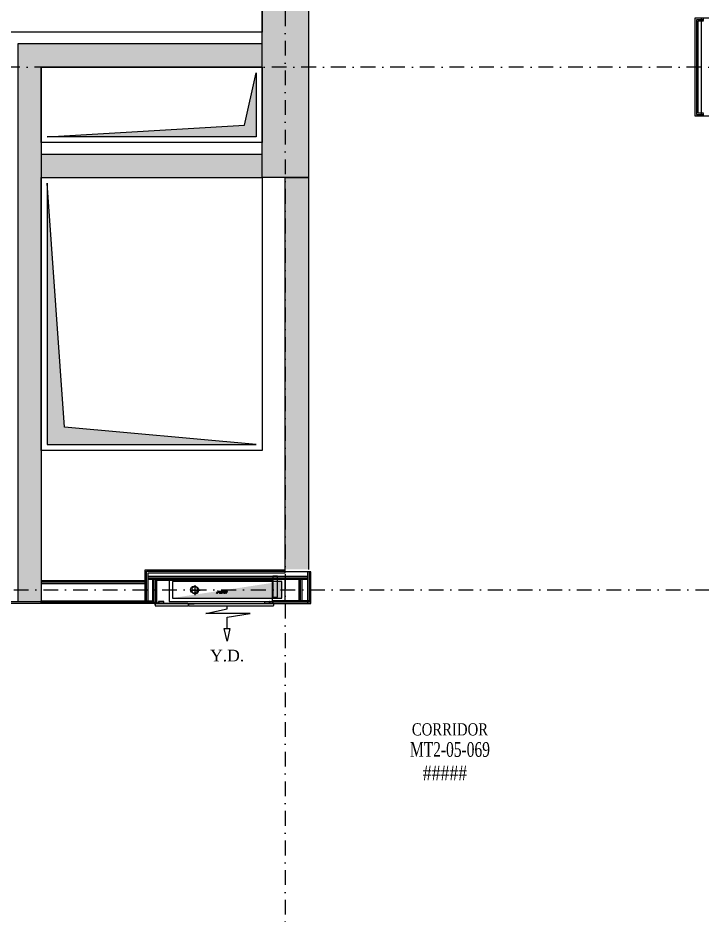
# Model space of a CAD drawing. Header units: inches. Extents: x -772 to 6765, y -813 to 4093.
# Drawn here: x 4470 to 5059, y 970 to 1742 of the extents above; entities that cross this region are included whole.
import ezdxf
from ezdxf.enums import TextEntityAlignment as Align

# ---------------------------------------------------------------- set-up
doc = ezdxf.new("R2010")
doc.units = ezdxf.units.IN
doc.header["$MEASUREMENT"] = 0
doc.linetypes.add('ACAD_ISO08W100', pattern=[36, 24, -3, 6, -3])
doc.linetypes.add('DASHDOT', pattern=[25.4, 12.7, -6.35, 0, -6.35])
for name, color, linetype in [('100', 11, 'Continuous'), ('FHM_BEYAZ ALÇIPAN', 7, 'Continuous'), ('FHM_KIRMIZI ALÇIPAN', 1, 'Continuous'), ('FHM_WAL_Siva', 30, 'Continuous'), ('H_GEN_Greyscale1', 251, 'Continuous'), ('H_ROM_MahalEng', 61, 'Continuous'), ('H_ROM_MahalNumarasi', 61, 'Continuous'), ('H_STR_Aks', 250, 'DASHDOT'), ('H_STR_Betonarme', 4, 'Continuous'), ('H_STR_BetonarmeTarama', 251, 'Continuous'), ('H_STR_DosemeGorunus', 98, 'Continuous'), ('H_STR_Merdiven', 190, 'Continuous'), ('H_STR_SaftNotasyon', 8, 'Continuous'), ('H_TXT_Yazi_Text', 72, 'Continuous'), ('H_WAL_DuvarAlcipan', 31, 'Continuous'), ('H_WAL_DuvarBlok', 234, 'Continuous'), ('H_WAL_DuvarTaramasi', 252, 'Continuous'), ('TG Profil', 200, 'Continuous')]:
    doc.layers.add(name, color=color, linetype=linetype)
doc.layers.add('XR_IZM_MH_PLN_04_FUR$0$H_FUR_Sembol', color=253, linetype='Continuous', lineweight=0)
doc.styles.add('HG', font='times.ttf')
doc.styles.add('XR_IZM_MH_PLN_04_FUR$0$HG', font='times.ttf')
doc.styles.add('XR_IZM_MH_PLN_04_ROM$0$HG', font='times.ttf')

# ---------------------------------------------------------------- blocks, each defined once
blk = doc.blocks.new('*U60')
blk.add_hatch(color=256).paths.add_polyline_path([(-47.14, -7.14), (47.14, 7.14), (47.14, -7.14)])
at = {"linetype": 'ByBlock'}
blk.add_lwpolyline([(50, 10), (-50, 10), (-50, -10), (50, -10)], close=True, dxfattribs=at)
blk.add_lwpolyline([(47.14, 7.14), (-47.14, 7.14), (-47.14, -7.14), (47.14, -7.14)], close=True)
blk.add_lwpolyline([(0, -33.38), (2.28, -33.38), (0, -44.2), (-2.45, -33.38), (-0.09, -33.38), (-0.09, -23.64), (19.85, -20.6), (-18.39, -20.6), (0, -16.56), (0, -13.54)], dxfattribs=at)
blk.add_circle((-28.57, 0), 3)
at = {"ltscale": 100, "style": 'XR_IZM_MH_PLN_04_FUR$0$HG'}
blk.add_text('Y.D.', height=10, dxfattribs=at).set_placement((0, -56.68), align=Align.MIDDLE_CENTER)
blk = doc.blocks.new('*U62')
at = {"layer": 'Defpoints'}
blk.add_lwpolyline([(0, 0), (430, 0), (430, -820), (0, -820)], close=True, dxfattribs=at)
at = {"layer": 'H_TXT_Yazi_Text', "style": 'HG'}
blk.add_attdef('MERDIVENADI', text='', height=20, dxfattribs=at).set_placement((215, -90), align=Align.CENTER)
blk = doc.blocks.new('A$C2e15ab61')
at = {"lineweight": 15}
for p, q in [((-0.12, 0.12), (-0.12, -19.88)), ((99.72, 0.12), (-0.12, 0.12)), ((99.6, 0), (0, 0)), ((0, 0), (0, -19.76)), ((99.6, 0), (99.6, -19.76)), ((99.72, 0.12), (99.72, -19.88)), ((51.85, -10.8), (52.26, -9.77)), ((51.85, -10.8), (52.26, -9.77)), ((51.85, -10.8), (52.26, -9.77)), ((51.85, -10.8), (52.26, -9.77)), ((51.85, -10.8), (52.26, -9.77)), ((51.85, -10.8), (52.26, -9.77)), ((51.85, -10.8), (52.26, -9.77)), ((51.85, -10.8), (52.26, -9.77)), ((51.85, -10.8), (52.26, -9.77)), ((51.85, -10.8), (52.26, -9.77)), ((51.85, -10.8), (52.26, -9.77)), ((51.85, -10.8), (52.26, -9.77)), ((51.85, -10.8), (52.26, -9.77)), ((51.85, -10.8), (52.26, -9.77)), ((51.85, -10.8), (52.26, -9.77)), ((51.85, -10.8), (52.26, -9.77)), ((51.85, -10.8), (52.54, -10.8)), ((51.85, -10.8), (52.54, -10.8)), ((51.85, -10.8), (52.54, -10.8)), ((51.85, -10.8), (52.54, -10.8)), ((51.85, -10.8), (52.54, -10.8)), ((51.85, -10.8), (52.54, -10.8)), ((51.85, -10.8), (52.54, -10.8)), ((51.85, -10.8), (52.54, -10.8)), ((51.85, -10.8), (52.54, -10.8)), ((51.85, -10.8), (52.54, -10.8)), ((51.85, -10.8), (52.54, -10.8)), ((51.85, -10.8), (52.54, -10.8)), ((51.85, -10.8), (52.54, -10.8)), ((51.85, -10.8), (52.54, -10.8)), ((51.85, -10.8), (52.54, -10.8)), ((51.85, -10.8), (52.54, -10.8)), ((52.54, -10.8), (52.81, -10.11)), ((52.54, -10.8), (52.81, -10.11)), ((52.54, -10.8), (52.81, -10.11)), ((52.54, -10.8), (52.81, -10.11)), ((52.54, -10.8), (52.81, -10.11)), ((52.54, -10.8), (52.81, -10.11)), ((52.54, -10.8), (52.81, -10.11)), ((52.54, -10.8), (52.81, -10.11)), ((52.54, -10.8), (52.81, -10.11)), ((52.54, -10.8), (52.81, -10.11)), ((52.54, -10.8), (52.81, -10.11)), ((52.54, -10.8), (52.81, -10.11)), ((52.54, -10.8), (52.81, -10.11)), ((52.54, -10.8), (52.81, -10.11)), ((52.54, -10.8), (52.81, -10.11)), ((52.54, -10.8), (52.81, -10.11)), ((52.81, -10.11), (53.5, -10.11)), ((52.81, -10.11), (53.5, -10.11)), ((52.81, -10.11), (53.5, -10.11)), ((52.81, -10.11), (53.5, -10.11)), ((52.81, -10.11), (53.5, -10.11)), ((52.81, -10.11), (53.5, -10.11)), ((52.81, -10.11), (53.5, -10.11)), ((52.81, -10.11), (53.5, -10.11)), ((52.81, -10.11), (53.5, -10.11)), ((52.81, -10.11), (53.5, -10.11)), ((52.81, -10.11), (53.5, -10.11)), ((52.81, -10.11), (53.5, -10.11)), ((52.81, -10.11), (53.5, -10.11)), ((52.81, -10.11), (53.5, -10.11)), ((52.81, -10.11), (53.5, -10.11)), ((52.81, -10.11), (53.5, -10.11)), ((52.95, -9.77), (53.64, -9.77)), ((52.95, -9.77), (53.64, -9.77)), ((52.95, -9.77), (53.64, -9.77)), ((52.95, -9.77), (53.64, -9.77)), ((52.95, -9.77), (53.64, -9.77)), ((52.95, -9.77), (53.64, -9.77)), ((52.95, -9.77), (53.64, -9.77)), ((52.95, -9.77), (53.64, -9.77)), ((52.95, -9.77), (53.64, -9.77)), ((52.95, -9.77), (53.64, -9.77)), ((52.95, -9.77), (53.64, -9.77)), ((52.95, -9.77), (53.64, -9.77)), ((52.95, -9.77), (53.64, -9.77)), ((52.95, -9.77), (53.64, -9.77)), ((52.95, -9.77), (53.64, -9.77)), ((52.95, -9.77), (53.64, -9.77)), ((53.23, -9.08), (55.64, -9.08)), ((53.23, -9.08), (55.64, -9.08)), ((53.23, -9.08), (55.64, -9.08)), ((53.23, -9.08), (55.64, -9.08)), ((53.23, -9.08), (55.64, -9.08)), ((53.23, -9.08), (55.64, -9.08)), ((53.23, -9.08), (55.64, -9.08)), ((53.23, -9.08), (55.64, -9.08)), ((53.23, -9.08), (55.64, -9.08)), ((53.23, -9.08), (55.64, -9.08)), ((53.23, -9.08), (55.64, -9.08)), ((53.23, -9.08), (55.64, -9.08)), ((53.23, -9.08), (55.64, -9.08)), ((53.23, -9.08), (55.64, -9.08)), ((53.23, -9.08), (55.64, -9.08)), ((53.23, -9.08), (55.64, -9.08)), ((53.64, -9.77), (53.5, -10.11)), ((53.64, -9.77), (53.5, -10.11)), ((53.64, -9.77), (53.5, -10.11)), ((53.64, -9.77), (53.5, -10.11)), ((53.64, -9.77), (53.5, -10.11)), ((53.64, -9.77), (53.5, -10.11)), ((53.64, -9.77), (53.5, -10.11)), ((53.64, -9.77), (53.5, -10.11)), ((53.64, -9.77), (53.5, -10.11)), ((53.64, -9.77), (53.5, -10.11)), ((53.64, -9.77), (53.5, -10.11)), ((53.64, -9.77), (53.5, -10.11)), ((53.64, -9.77), (53.5, -10.11)), ((53.64, -9.77), (53.5, -10.11)), ((53.64, -9.77), (53.5, -10.11)), ((53.64, -9.77), (53.5, -10.11)), ((53.51, -9.42), (54.13, -9.42)), ((53.51, -9.42), (54.13, -9.42)), ((53.51, -9.42), (54.13, -9.42)), ((53.51, -9.42), (54.13, -9.42)), ((53.51, -9.42), (54.13, -9.42)), ((53.51, -9.42), (54.13, -9.42)), ((53.51, -9.42), (54.13, -9.42)), ((53.51, -9.42), (54.13, -9.42)), ((53.51, -9.42), (54.13, -9.42)), ((53.51, -9.42), (54.13, -9.42)), ((53.51, -9.42), (54.13, -9.42)), ((53.51, -9.42), (54.13, -9.42)), ((53.51, -9.42), (54.13, -9.42)), ((53.51, -9.42), (54.13, -9.42)), ((53.51, -9.42), (54.13, -9.42)), ((53.51, -9.42), (54.13, -9.42)), ((53.85, -10.11), (54.13, -9.42)), ((53.85, -10.11), (54.13, -9.42)), ((53.85, -10.11), (54.13, -9.42)), ((53.85, -10.11), (54.13, -9.42)), ((53.85, -10.11), (54.13, -9.42)), ((53.85, -10.11), (54.13, -9.42)), ((53.85, -10.11), (54.13, -9.42)), ((53.85, -10.11), (54.13, -9.42)), ((53.85, -10.11), (54.13, -9.42)), ((53.85, -10.11), (54.13, -9.42)), ((53.85, -10.11), (54.13, -9.42)), ((53.85, -10.11), (54.13, -9.42)), ((53.85, -10.11), (54.13, -9.42)), ((53.85, -10.11), (54.13, -9.42)), ((53.85, -10.11), (54.13, -9.42)), ((53.85, -10.11), (54.13, -9.42)), ((54.26, -10.8), (56.34, -10.8)), ((54.26, -10.8), (56.34, -10.8)), ((54.26, -10.8), (56.34, -10.8)), ((54.26, -10.8), (56.34, -10.8)), ((54.26, -10.8), (56.34, -10.8)), ((54.26, -10.8), (56.34, -10.8)), ((54.26, -10.8), (56.34, -10.8)), ((54.26, -10.8), (56.34, -10.8)), ((54.26, -10.8), (56.34, -10.8)), ((54.26, -10.8), (56.34, -10.8)), ((54.26, -10.8), (56.34, -10.8)), ((54.26, -10.8), (56.34, -10.8)), ((54.26, -10.8), (56.34, -10.8)), ((54.26, -10.8), (56.34, -10.8)), ((54.26, -10.8), (56.34, -10.8)), ((54.26, -10.8), (56.34, -10.8)), ((54.54, -10.11), (55.23, -10.11)), ((54.54, -10.11), (55.23, -10.11)), ((54.54, -10.11), (55.23, -10.11)), ((54.54, -10.11), (55.23, -10.11)), ((54.54, -10.11), (55.23, -10.11)), ((54.54, -10.11), (55.23, -10.11)), ((54.54, -10.11), (55.23, -10.11)), ((54.54, -10.11), (55.23, -10.11)), ((54.54, -10.11), (55.23, -10.11)), ((54.54, -10.11), (55.23, -10.11)), ((54.54, -10.11), (55.23, -10.11)), ((54.54, -10.11), (55.23, -10.11)), ((54.54, -10.11), (55.23, -10.11)), ((54.54, -10.11), (55.23, -10.11)), ((54.54, -10.11), (55.23, -10.11)), ((54.54, -10.11), (55.23, -10.11)), ((54.82, -9.42), (54.68, -9.77)), ((54.82, -9.42), (54.68, -9.77)), ((54.82, -9.42), (54.68, -9.77)), ((54.82, -9.42), (54.68, -9.77)), ((54.82, -9.42), (54.68, -9.77)), ((54.82, -9.42), (54.68, -9.77)), ((54.82, -9.42), (54.68, -9.77)), ((54.82, -9.42), (54.68, -9.77)), ((54.82, -9.42), (54.68, -9.77)), ((54.82, -9.42), (54.68, -9.77)), ((54.82, -9.42), (54.68, -9.77)), ((54.82, -9.42), (54.68, -9.77)), ((54.82, -9.42), (54.68, -9.77)), ((54.82, -9.42), (54.68, -9.77)), ((54.82, -9.42), (54.68, -9.77)), ((54.82, -9.42), (54.68, -9.77)), ((55.37, -9.77), (54.68, -9.77)), ((55.37, -9.77), (54.68, -9.77)), ((55.37, -9.77), (54.68, -9.77)), ((55.37, -9.77), (54.68, -9.77)), ((55.37, -9.77), (54.68, -9.77)), ((55.37, -9.77), (54.68, -9.77)), ((55.37, -9.77), (54.68, -9.77)), ((55.37, -9.77), (54.68, -9.77)), ((55.37, -9.77), (54.68, -9.77)), ((55.37, -9.77), (54.68, -9.77)), ((55.37, -9.77), (54.68, -9.77)), ((55.37, -9.77), (54.68, -9.77)), ((55.37, -9.77), (54.68, -9.77)), ((55.37, -9.77), (54.68, -9.77)), ((55.37, -9.77), (54.68, -9.77)), ((55.37, -9.77), (54.68, -9.77)), ((54.76, -10.46), (55.78, -10.46)), ((54.76, -10.46), (55.78, -10.46)), ((54.76, -10.46), (55.78, -10.46)), ((54.76, -10.46), (55.78, -10.46)), ((54.76, -10.46), (55.78, -10.46)), ((54.76, -10.46), (55.78, -10.46)), ((54.76, -10.46), (55.78, -10.46)), ((54.76, -10.46), (55.78, -10.46)), ((54.76, -10.46), (55.78, -10.46)), ((54.76, -10.46), (55.78, -10.46)), ((54.76, -10.46), (55.78, -10.46)), ((54.76, -10.46), (55.78, -10.46)), ((54.76, -10.46), (55.78, -10.46)), ((54.76, -10.46), (55.78, -10.46)), ((54.76, -10.46), (55.78, -10.46)), ((54.76, -10.46), (55.78, -10.46)), ((55.51, -9.42), (54.82, -9.42)), ((55.51, -9.42), (54.82, -9.42)), ((55.51, -9.42), (54.82, -9.42)), ((55.51, -9.42), (54.82, -9.42)), ((55.51, -9.42), (54.82, -9.42)), ((55.51, -9.42), (54.82, -9.42)), ((55.51, -9.42), (54.82, -9.42)), ((55.51, -9.42), (54.82, -9.42)), ((55.51, -9.42), (54.82, -9.42)), ((55.51, -9.42), (54.82, -9.42)), ((55.51, -9.42), (54.82, -9.42)), ((55.51, -9.42), (54.82, -9.42)), ((55.51, -9.42), (54.82, -9.42)), ((55.51, -9.42), (54.82, -9.42)), ((55.51, -9.42), (54.82, -9.42)), ((55.51, -9.42), (54.82, -9.42)), ((55.23, -10.11), (55.37, -9.77)), ((55.23, -10.11), (55.37, -9.77)), ((55.23, -10.11), (55.37, -9.77)), ((55.23, -10.11), (55.37, -9.77)), ((55.23, -10.11), (55.37, -9.77)), ((55.23, -10.11), (55.37, -9.77)), ((55.23, -10.11), (55.37, -9.77)), ((55.23, -10.11), (55.37, -9.77)), ((55.23, -10.11), (55.37, -9.77)), ((55.23, -10.11), (55.37, -9.77)), ((55.23, -10.11), (55.37, -9.77)), ((55.23, -10.11), (55.37, -9.77)), ((55.23, -10.11), (55.37, -9.77)), ((55.23, -10.11), (55.37, -9.77)), ((55.23, -10.11), (55.37, -9.77)), ((55.23, -10.11), (55.37, -9.77)), ((55.51, -9.42), (55.64, -9.08)), ((55.51, -9.42), (55.64, -9.08)), ((55.51, -9.42), (55.64, -9.08)), ((55.51, -9.42), (55.64, -9.08)), ((55.51, -9.42), (55.64, -9.08)), ((55.51, -9.42), (55.64, -9.08)), ((55.51, -9.42), (55.64, -9.08)), ((55.51, -9.42), (55.64, -9.08)), ((55.51, -9.42), (55.64, -9.08)), ((55.51, -9.42), (55.64, -9.08)), ((55.51, -9.42), (55.64, -9.08)), ((55.51, -9.42), (55.64, -9.08)), ((55.51, -9.42), (55.64, -9.08)), ((55.51, -9.42), (55.64, -9.08)), ((55.51, -9.42), (55.64, -9.08)), ((55.51, -9.42), (55.64, -9.08)), ((55.78, -10.46), (56.2, -9.42)), ((55.78, -10.46), (56.2, -9.42)), ((55.78, -10.46), (56.2, -9.42)), ((55.78, -10.46), (56.2, -9.42)), ((55.78, -10.46), (56.2, -9.42)), ((55.78, -10.46), (56.2, -9.42)), ((55.78, -10.46), (56.2, -9.42)), ((55.78, -10.46), (56.2, -9.42)), ((55.78, -10.46), (56.2, -9.42)), ((55.78, -10.46), (56.2, -9.42)), ((55.78, -10.46), (56.2, -9.42)), ((55.78, -10.46), (56.2, -9.42)), ((55.78, -10.46), (56.2, -9.42)), ((55.78, -10.46), (56.2, -9.42)), ((55.78, -10.46), (56.2, -9.42)), ((55.78, -10.46), (56.2, -9.42)), ((55.85, -9.42), (55.99, -9.08)), ((55.85, -9.42), (55.99, -9.08)), ((55.85, -9.42), (55.99, -9.08)), ((55.85, -9.42), (55.99, -9.08)), ((55.85, -9.42), (55.99, -9.08)), ((55.85, -9.42), (55.99, -9.08)), ((55.85, -9.42), (55.99, -9.08)), ((55.85, -9.42), (55.99, -9.08)), ((55.85, -9.42), (55.99, -9.08)), ((55.85, -9.42), (55.99, -9.08)), ((55.85, -9.42), (55.99, -9.08)), ((55.85, -9.42), (55.99, -9.08)), ((55.85, -9.42), (55.99, -9.08)), ((55.85, -9.42), (55.99, -9.08)), ((55.85, -9.42), (55.99, -9.08)), ((55.85, -9.42), (55.99, -9.08)), ((56.2, -9.42), (55.85, -9.42)), ((56.2, -9.42), (55.85, -9.42)), ((56.2, -9.42), (55.85, -9.42)), ((56.2, -9.42), (55.85, -9.42)), ((56.2, -9.42), (55.85, -9.42)), ((56.2, -9.42), (55.85, -9.42)), ((56.2, -9.42), (55.85, -9.42)), ((56.2, -9.42), (55.85, -9.42)), ((56.2, -9.42), (55.85, -9.42)), ((56.2, -9.42), (55.85, -9.42)), ((56.2, -9.42), (55.85, -9.42)), ((56.2, -9.42), (55.85, -9.42)), ((56.2, -9.42), (55.85, -9.42)), ((56.2, -9.42), (55.85, -9.42)), ((56.2, -9.42), (55.85, -9.42)), ((56.2, -9.42), (55.85, -9.42)), ((55.99, -9.08), (58.08, -9.08)), ((55.99, -9.08), (58.08, -9.08)), ((55.99, -9.08), (58.08, -9.08)), ((55.99, -9.08), (58.08, -9.08)), ((55.99, -9.08), (58.08, -9.08)), ((55.99, -9.08), (58.08, -9.08)), ((55.99, -9.08), (58.08, -9.08)), ((55.99, -9.08), (58.08, -9.08)), ((55.99, -9.08), (58.08, -9.08)), ((55.99, -9.08), (58.08, -9.08)), ((55.99, -9.08), (58.08, -9.08)), ((55.99, -9.08), (58.08, -9.08)), ((55.99, -9.08), (58.08, -9.08)), ((55.99, -9.08), (58.08, -9.08)), ((55.99, -9.08), (58.08, -9.08)), ((55.99, -9.08), (58.08, -9.08)), ((56.89, -9.42), (56.34, -10.8)), ((56.89, -9.42), (56.34, -10.8)), ((56.89, -9.42), (56.34, -10.8)), ((56.89, -9.42), (56.34, -10.8)), ((56.89, -9.42), (56.34, -10.8)), ((56.89, -9.42), (56.34, -10.8)), ((56.89, -9.42), (56.34, -10.8)), ((56.89, -9.42), (56.34, -10.8)), ((56.89, -9.42), (56.34, -10.8)), ((56.89, -9.42), (56.34, -10.8)), ((56.89, -9.42), (56.34, -10.8)), ((56.89, -9.42), (56.34, -10.8)), ((56.89, -9.42), (56.34, -10.8)), ((56.89, -9.42), (56.34, -10.8)), ((56.89, -9.42), (56.34, -10.8)), ((56.89, -9.42), (56.34, -10.8)), ((57.79, -9.42), (56.68, -10.8)), ((57.79, -9.42), (56.68, -10.8)), ((57.79, -9.42), (56.68, -10.8)), ((57.79, -9.42), (56.68, -10.8)), ((57.79, -9.42), (56.68, -10.8)), ((57.79, -9.42), (56.68, -10.8)), ((57.79, -9.42), (56.68, -10.8)), ((57.79, -9.42), (56.68, -10.8)), ((57.79, -9.42), (56.68, -10.8)), ((57.79, -9.42), (56.68, -10.8)), ((57.79, -9.42), (56.68, -10.8)), ((57.79, -9.42), (56.68, -10.8)), ((57.79, -9.42), (56.68, -10.8)), ((57.79, -9.42), (56.68, -10.8)), ((57.79, -9.42), (56.68, -10.8)), ((57.79, -9.42), (56.68, -10.8)), ((57.3, -10.8), (56.68, -10.8)), ((57.3, -10.8), (56.68, -10.8)), ((57.3, -10.8), (56.68, -10.8)), ((57.3, -10.8), (56.68, -10.8)), ((57.3, -10.8), (56.68, -10.8)), ((57.3, -10.8), (56.68, -10.8)), ((57.3, -10.8), (56.68, -10.8)), ((57.3, -10.8), (56.68, -10.8)), ((57.3, -10.8), (56.68, -10.8)), ((57.3, -10.8), (56.68, -10.8)), ((57.3, -10.8), (56.68, -10.8)), ((57.3, -10.8), (56.68, -10.8)), ((57.3, -10.8), (56.68, -10.8)), ((57.3, -10.8), (56.68, -10.8)), ((57.3, -10.8), (56.68, -10.8)), ((57.3, -10.8), (56.68, -10.8)), ((57.79, -9.42), (56.89, -9.42)), ((57.79, -9.42), (56.89, -9.42)), ((57.79, -9.42), (56.89, -9.42)), ((57.79, -9.42), (56.89, -9.42)), ((57.79, -9.42), (56.89, -9.42)), ((57.79, -9.42), (56.89, -9.42)), ((57.79, -9.42), (56.89, -9.42)), ((57.79, -9.42), (56.89, -9.42)), ((57.79, -9.42), (56.89, -9.42)), ((57.79, -9.42), (56.89, -9.42)), ((57.79, -9.42), (56.89, -9.42)), ((57.79, -9.42), (56.89, -9.42)), ((57.79, -9.42), (56.89, -9.42)), ((57.79, -9.42), (56.89, -9.42)), ((57.79, -9.42), (56.89, -9.42)), ((57.79, -9.42), (56.89, -9.42)), ((57.3, -10.8), (57.58, -10.46)), ((57.3, -10.8), (57.58, -10.46)), ((57.3, -10.8), (57.58, -10.46)), ((57.3, -10.8), (57.58, -10.46)), ((57.3, -10.8), (57.58, -10.46)), ((57.3, -10.8), (57.58, -10.46)), ((57.3, -10.8), (57.58, -10.46)), ((57.3, -10.8), (57.58, -10.46)), ((57.3, -10.8), (57.58, -10.46)), ((57.3, -10.8), (57.58, -10.46)), ((57.3, -10.8), (57.58, -10.46)), ((57.3, -10.8), (57.58, -10.46)), ((57.3, -10.8), (57.58, -10.46)), ((57.3, -10.8), (57.58, -10.46)), ((57.3, -10.8), (57.58, -10.46)), ((57.3, -10.8), (57.58, -10.46)), ((57.58, -10.46), (58.13, -10.46)), ((57.58, -10.46), (58.13, -10.46)), ((57.58, -10.46), (58.13, -10.46)), ((57.58, -10.46), (58.13, -10.46)), ((57.58, -10.46), (58.13, -10.46)), ((57.58, -10.46), (58.13, -10.46)), ((57.58, -10.46), (58.13, -10.46)), ((57.58, -10.46), (58.13, -10.46)), ((57.58, -10.46), (58.13, -10.46)), ((57.58, -10.46), (58.13, -10.46)), ((57.58, -10.46), (58.13, -10.46)), ((57.58, -10.46), (58.13, -10.46)), ((57.58, -10.46), (58.13, -10.46)), ((57.58, -10.46), (58.13, -10.46)), ((57.58, -10.46), (58.13, -10.46)), ((57.58, -10.46), (58.13, -10.46)), ((57.85, -10.11), (58.13, -9.77)), ((57.85, -10.11), (58.13, -9.77)), ((57.85, -10.11), (58.13, -9.77)), ((57.85, -10.11), (58.13, -9.77)), ((57.85, -10.11), (58.13, -9.77)), ((57.85, -10.11), (58.13, -9.77)), ((57.85, -10.11), (58.13, -9.77)), ((57.85, -10.11), (58.13, -9.77)), ((57.85, -10.11), (58.13, -9.77)), ((57.85, -10.11), (58.13, -9.77)), ((57.85, -10.11), (58.13, -9.77)), ((57.85, -10.11), (58.13, -9.77)), ((57.85, -10.11), (58.13, -9.77)), ((57.85, -10.11), (58.13, -9.77)), ((57.85, -10.11), (58.13, -9.77)), ((57.85, -10.11), (58.13, -9.77)), ((57.85, -10.11), (58.13, -10.11)), ((58.13, -10.11), (57.85, -10.11)), ((57.85, -10.11), (58.13, -10.11)), ((58.13, -10.11), (57.85, -10.11)), ((57.85, -10.11), (58.13, -10.11)), ((58.13, -10.11), (57.85, -10.11)), ((57.85, -10.11), (58.13, -10.11)), ((58.13, -10.11), (57.85, -10.11)), ((57.85, -10.11), (58.13, -10.11)), ((58.13, -10.11), (57.85, -10.11)), ((57.85, -10.11), (58.13, -10.11)), ((58.13, -10.11), (57.85, -10.11)), ((57.85, -10.11), (58.13, -10.11)), ((58.13, -10.11), (57.85, -10.11)), ((57.85, -10.11), (58.13, -10.11)), ((58.13, -10.11), (57.85, -10.11)), ((57.85, -10.11), (58.13, -10.11)), ((58.13, -10.11), (57.85, -10.11)), ((57.85, -10.11), (58.13, -10.11)), ((58.13, -10.11), (57.85, -10.11)), ((57.85, -10.11), (58.13, -10.11)), ((58.13, -10.11), (57.85, -10.11)), ((57.85, -10.11), (58.13, -10.11)), ((58.13, -10.11), (57.85, -10.11)), ((57.85, -10.11), (58.13, -10.11)), ((58.13, -10.11), (57.85, -10.11)), ((57.85, -10.11), (58.13, -10.11)), ((58.13, -10.11), (57.85, -10.11)), ((57.85, -10.11), (58.13, -10.11)), ((58.13, -10.11), (57.85, -10.11)), ((57.85, -10.11), (58.13, -10.11)), ((58.13, -10.11), (57.85, -10.11)), ((58.13, -9.77), (58.13, -10.11)), ((58.13, -9.77), (58.13, -10.11)), ((58.13, -9.77), (58.13, -10.11)), ((58.13, -9.77), (58.13, -10.11)), ((58.13, -9.77), (58.13, -10.11)), ((58.13, -9.77), (58.13, -10.11)), ((58.13, -9.77), (58.13, -10.11)), ((58.13, -9.77), (58.13, -10.11)), ((58.13, -9.77), (58.13, -10.11)), ((58.13, -9.77), (58.13, -10.11)), ((58.13, -9.77), (58.13, -10.11)), ((58.13, -9.77), (58.13, -10.11)), ((58.13, -9.77), (58.13, -10.11)), ((58.13, -9.77), (58.13, -10.11)), ((58.13, -9.77), (58.13, -10.11)), ((58.13, -9.77), (58.13, -10.11)), ((58.13, -9.77), (58.13, -10.11)), ((58.13, -9.77), (58.13, -10.11)), ((58.13, -9.77), (58.13, -10.11)), ((58.13, -9.77), (58.13, -10.11)), ((58.13, -9.77), (58.13, -10.11)), ((58.13, -9.77), (58.13, -10.11)), ((58.13, -9.77), (58.13, -10.11)), ((58.13, -9.77), (58.13, -10.11)), ((58.13, -9.77), (58.13, -10.11)), ((58.13, -9.77), (58.13, -10.11)), ((58.13, -9.77), (58.13, -10.11)), ((58.13, -9.77), (58.13, -10.11)), ((58.13, -9.77), (58.13, -10.11)), ((58.13, -9.77), (58.13, -10.11)), ((58.13, -9.77), (58.13, -10.11)), ((58.13, -9.77), (58.13, -10.11)), ((58.13, -10.46), (58.13, -10.8)), ((58.13, -10.46), (58.13, -10.8)), ((58.13, -10.46), (58.13, -10.8)), ((58.13, -10.46), (58.13, -10.8)), ((58.13, -10.46), (58.13, -10.8)), ((58.13, -10.46), (58.13, -10.8)), ((58.13, -10.46), (58.13, -10.8)), ((58.13, -10.46), (58.13, -10.8)), ((58.13, -10.46), (58.13, -10.8)), ((58.13, -10.46), (58.13, -10.8)), ((58.13, -10.46), (58.13, -10.8)), ((58.13, -10.46), (58.13, -10.8)), ((58.13, -10.46), (58.13, -10.8)), ((58.13, -10.46), (58.13, -10.8)), ((58.13, -10.46), (58.13, -10.8)), ((58.13, -10.46), (58.13, -10.8)), ((58.13, -10.8), (59.17, -10.8)), ((58.13, -10.8), (59.17, -10.8)), ((58.13, -10.8), (59.17, -10.8)), ((58.13, -10.8), (59.17, -10.8)), ((58.13, -10.8), (59.17, -10.8)), ((58.13, -10.8), (59.17, -10.8)), ((58.13, -10.8), (59.17, -10.8)), ((58.13, -10.8), (59.17, -10.8)), ((58.13, -10.8), (59.17, -10.8)), ((58.13, -10.8), (59.17, -10.8)), ((58.13, -10.8), (59.17, -10.8)), ((58.13, -10.8), (59.17, -10.8)), ((58.13, -10.8), (59.17, -10.8)), ((58.13, -10.8), (59.17, -10.8)), ((58.13, -10.8), (59.17, -10.8)), ((58.13, -10.8), (59.17, -10.8)), ((58.58, -9.58), (58.58, -10.46)), ((58.58, -9.58), (58.58, -10.46)), ((58.58, -9.58), (58.58, -10.46)), ((58.58, -9.58), (58.58, -10.46)), ((58.58, -9.58), (58.58, -10.46)), ((58.58, -9.58), (58.58, -10.46)), ((58.58, -9.58), (58.58, -10.46)), ((58.58, -9.58), (58.58, -10.46)), ((58.58, -9.58), (58.58, -10.46)), ((58.58, -9.58), (58.58, -10.46)), ((58.58, -9.58), (58.58, -10.46)), ((58.58, -9.58), (58.58, -10.46)), ((58.58, -9.58), (58.58, -10.46)), ((58.58, -9.58), (58.58, -10.46)), ((58.58, -9.58), (58.58, -10.46)), ((58.58, -9.58), (58.58, -10.46)), ((59.88, -10.46), (58.58, -10.46)), ((59.88, -10.46), (58.58, -10.46)), ((59.88, -10.46), (58.58, -10.46)), ((59.88, -10.46), (58.58, -10.46)), ((59.88, -10.46), (58.58, -10.46)), ((59.88, -10.46), (58.58, -10.46)), ((59.88, -10.46), (58.58, -10.46)), ((59.88, -10.46), (58.58, -10.46)), ((59.88, -10.46), (58.58, -10.46)), ((59.88, -10.46), (58.58, -10.46)), ((59.88, -10.46), (58.58, -10.46)), ((59.88, -10.46), (58.58, -10.46)), ((59.88, -10.46), (58.58, -10.46)), ((59.88, -10.46), (58.58, -10.46)), ((59.88, -10.46), (58.58, -10.46)), ((59.88, -10.46), (58.58, -10.46)), ((59.14, -10.86), (59.17, -10.8)), ((59.14, -10.86), (59.17, -10.8)), ((59.14, -10.86), (59.17, -10.8)), ((59.14, -10.86), (59.17, -10.8)), ((59.14, -10.86), (59.17, -10.8)), ((59.14, -10.86), (59.17, -10.8)), ((59.14, -10.86), (59.17, -10.8)), ((59.14, -10.86), (59.17, -10.8)), ((59.14, -10.86), (59.17, -10.8)), ((59.14, -10.86), (59.17, -10.8)), ((59.14, -10.86), (59.17, -10.8)), ((59.14, -10.86), (59.17, -10.8)), ((59.14, -10.86), (59.17, -10.8)), ((59.14, -10.86), (59.17, -10.8)), ((59.14, -10.86), (59.17, -10.8)), ((59.14, -10.86), (59.17, -10.8)), ((59.67, -10.98), (59.22, -10.98)), ((59.89, -10.11), (59.35, -10.08)), ((59.89, -10.11), (59.35, -10.08)), ((59.89, -10.11), (59.35, -10.08)), ((59.89, -10.11), (59.35, -10.08)), ((59.89, -10.11), (59.35, -10.08)), ((59.89, -10.11), (59.35, -10.08)), ((59.89, -10.11), (59.35, -10.08)), ((59.89, -10.11), (59.35, -10.08)), ((59.89, -10.11), (59.35, -10.08)), ((59.89, -10.11), (59.35, -10.08)), ((59.89, -10.11), (59.35, -10.08)), ((59.89, -10.11), (59.35, -10.08)), ((59.89, -10.11), (59.35, -10.08)), ((59.89, -10.11), (59.35, -10.08)), ((59.89, -10.11), (59.35, -10.08)), ((59.89, -10.11), (59.35, -10.08)), ((59.59, -9.08), (61.24, -9.08)), ((59.59, -9.08), (61.24, -9.08)), ((59.59, -9.08), (61.24, -9.08)), ((59.59, -9.08), (61.24, -9.08)), ((59.59, -9.08), (61.24, -9.08)), ((59.59, -9.08), (61.24, -9.08)), ((59.59, -9.08), (61.24, -9.08)), ((59.59, -9.08), (61.24, -9.08)), ((59.59, -9.08), (61.24, -9.08)), ((59.59, -9.08), (61.24, -9.08)), ((59.59, -9.08), (61.24, -9.08)), ((59.59, -9.08), (61.24, -9.08)), ((59.59, -9.08), (61.24, -9.08)), ((59.59, -9.08), (61.24, -9.08)), ((59.59, -9.08), (61.24, -9.08)), ((59.59, -9.08), (61.24, -9.08)), ((59.81, -9.73), (60.35, -9.77)), ((59.81, -9.73), (60.35, -9.77)), ((59.81, -9.73), (60.35, -9.77)), ((59.81, -9.73), (60.35, -9.77)), ((59.81, -9.73), (60.35, -9.77)), ((59.81, -9.73), (60.35, -9.77)), ((59.81, -9.73), (60.35, -9.77)), ((59.81, -9.73), (60.35, -9.77)), ((59.81, -9.73), (60.35, -9.77)), ((59.81, -9.73), (60.35, -9.77)), ((59.81, -9.73), (60.35, -9.77)), ((59.81, -9.73), (60.35, -9.77)), ((59.81, -9.73), (60.35, -9.77)), ((59.81, -9.73), (60.35, -9.77)), ((59.81, -9.73), (60.35, -9.77)), ((59.81, -9.73), (60.35, -9.77)), ((59.82, -9.42), (61.1, -9.42)), ((59.82, -9.42), (61.1, -9.42)), ((59.82, -9.42), (61.1, -9.42)), ((59.82, -9.42), (61.1, -9.42)), ((59.82, -9.42), (61.1, -9.42)), ((59.82, -9.42), (61.1, -9.42)), ((59.82, -9.42), (61.1, -9.42)), ((59.82, -9.42), (61.1, -9.42)), ((59.82, -9.42), (61.1, -9.42)), ((59.82, -9.42), (61.1, -9.42)), ((59.82, -9.42), (61.1, -9.42)), ((59.82, -9.42), (61.1, -9.42)), ((59.82, -9.42), (61.1, -9.42)), ((59.82, -9.42), (61.1, -9.42)), ((59.82, -9.42), (61.1, -9.42)), ((59.82, -9.42), (61.1, -9.42)), ((59.83, -10.87), (59.86, -10.8)), ((60.13, -10.8), (59.86, -10.8)), ((60.13, -10.8), (59.86, -10.8)), ((60.13, -10.8), (59.86, -10.8)), ((60.13, -10.8), (59.86, -10.8)), ((60.13, -10.8), (59.86, -10.8)), ((60.13, -10.8), (59.86, -10.8)), ((60.13, -10.8), (59.86, -10.8)), ((60.13, -10.8), (59.86, -10.8)), ((60.13, -10.8), (59.86, -10.8)), ((60.13, -10.8), (59.86, -10.8)), ((60.13, -10.8), (59.86, -10.8)), ((60.13, -10.8), (59.86, -10.8)), ((60.13, -10.8), (59.86, -10.8)), ((60.13, -10.8), (59.86, -10.8)), ((60.13, -10.8), (59.86, -10.8)), ((60.13, -10.8), (59.86, -10.8)), ((61.1, -9.42), (61.24, -9.08)), ((61.1, -9.42), (61.24, -9.08)), ((61.1, -9.42), (61.24, -9.08)), ((61.1, -9.42), (61.24, -9.08)), ((61.1, -9.42), (61.24, -9.08)), ((61.1, -9.42), (61.24, -9.08)), ((61.1, -9.42), (61.24, -9.08)), ((61.1, -9.42), (61.24, -9.08)), ((61.1, -9.42), (61.24, -9.08)), ((61.1, -9.42), (61.24, -9.08)), ((61.1, -9.42), (61.24, -9.08)), ((61.1, -9.42), (61.24, -9.08)), ((61.1, -9.42), (61.24, -9.08)), ((61.1, -9.42), (61.24, -9.08)), ((61.1, -9.42), (61.24, -9.08)), ((61.1, -9.42), (61.24, -9.08)), ((-0.12, -19.88), (1.98, -19.88)), ((0, -19.76), (1.86, -19.76)), ((1.46, -19.66), (0.36, -19.66)), ((0.36, -19.76), (0.36, -19.66)), ((1.46, -19.76), (0.36, -19.76)), ((1.76, -19.36), (1.76, -18.41)), ((1.86, -19.36), (1.86, -18.41)), ((1.86, -18.68), (1.98, -18.68)), ((1.86, -19.76), (1.86, -18.68)), ((1.98, -19.88), (1.98, -18.68)), ((1.98, -19.88), (97.62, -19.88)), ((6.36, -18.01), (2.16, -18.01)), ((2.38, -18.11), (2.16, -18.11)), ((2.38, -19.76), (2.38, -18.01)), ((6.36, -19.66), (2.38, -19.66)), ((6.36, -19.76), (2.38, -19.76)), ((6.36, -19.76), (6.36, -18.01)), ((100.5, -19.97), (32.42, -19.97)), ((93.24, -19.76), (93.24, -18.01)), ((93.24, -18.01), (97.44, -18.01)), ((93.24, -19.66), (97.22, -19.66)), ((93.24, -19.76), (97.22, -19.76)), ((97.22, -19.76), (97.22, -18.01)), ((97.22, -18.11), (97.44, -18.11)), ((97.62, -18.68), (97.74, -18.68)), ((97.62, -19.88), (97.62, -18.68)), ((99.72, -19.88), (97.62, -19.88)), ((97.74, -19.36), (97.74, -18.41)), ((97.74, -19.76), (97.74, -18.68)), ((99.6, -19.76), (97.74, -19.76)), ((97.84, -19.36), (97.84, -18.41)), ((98.14, -19.66), (99.24, -19.66)), ((98.14, -19.76), (99.24, -19.76)), ((99.24, -19.76), (99.24, -19.66)), ((100.5, -21.87), (100.5, -21.87))]:
    blk.add_line(p, q, dxfattribs=at)
at = {"color": 3, "linetype": 'ACAD_ISO08W100', "lineweight": 15, "ltscale": 0.8}
for p, q in [((33.38, -12.62), (33.38, -4.14)), ((29.14, -8.38), (37.62, -8.38))]:
    blk.add_line(p, q, dxfattribs=at)
at = {"color": 0, "lineweight": 15}
blk.add_line((-1.12, -20.92), (-1.12, -20.52), dxfattribs=at)
at = {"lineweight": 15}
for centre, radius, start, end in [((33.38, -8.38), 3.1, 152.77346, 267.22654), ((33.38, -8.38), 3.1, 32.77346, 147.22654), ((33.38, -8.38), 3.1, 272.77346, 27.22654), ((53.26, -10.15), 1.07, 91.82774, 159.24762), ((53.26, -10.15), 1.07, 91.82774, 159.24762), ((53.26, -10.15), 1.07, 91.82774, 159.24762), ((53.26, -10.15), 1.07, 91.82774, 159.24762), ((53.26, -10.15), 1.07, 91.82774, 159.24762), ((53.26, -10.15), 1.07, 91.82774, 159.24762), ((53.26, -10.15), 1.07, 91.82774, 159.24762), ((53.26, -10.15), 1.07, 91.82774, 159.24762), ((53.26, -10.15), 1.07, 91.82774, 159.24762), ((53.26, -10.15), 1.07, 91.82774, 159.24762), ((53.26, -10.15), 1.07, 91.82774, 159.24762), ((53.26, -10.15), 1.07, 91.82774, 159.24762), ((53.26, -10.15), 1.07, 91.82774, 159.24762), ((53.26, -10.15), 1.07, 91.82774, 159.24762), ((53.26, -10.15), 1.07, 91.82774, 159.24762), ((53.26, -10.15), 1.07, 91.82774, 159.24762), ((53.51, -10.04), 0.621, 90, 153.6122), ((53.51, -10.04), 0.621, 90, 153.6122), ((53.51, -10.04), 0.621, 90, 153.6122), ((53.51, -10.04), 0.621, 90, 153.6122), ((53.51, -10.04), 0.621, 90, 153.6122), ((53.51, -10.04), 0.621, 90, 153.6122), ((53.51, -10.04), 0.621, 90, 153.6122), ((53.51, -10.04), 0.621, 90, 153.6122), ((53.51, -10.04), 0.621, 90, 153.6122), ((53.51, -10.04), 0.621, 90, 153.6122), ((53.51, -10.04), 0.621, 90, 153.6122), ((53.51, -10.04), 0.621, 90, 153.6122), ((53.51, -10.04), 0.621, 90, 153.6122), ((53.51, -10.04), 0.621, 90, 153.6122), ((53.51, -10.04), 0.621, 90, 153.6122), ((53.51, -10.04), 0.621, 90, 153.6122), ((54.34, -10.29), 0.518, 159.93513, 261.99236), ((54.34, -10.29), 0.518, 159.93513, 261.99236), ((54.34, -10.29), 0.518, 159.93513, 261.99236), ((54.34, -10.29), 0.518, 159.93513, 261.99236), ((54.34, -10.29), 0.518, 159.93513, 261.99236), ((54.34, -10.29), 0.518, 159.93513, 261.99236), ((54.34, -10.29), 0.518, 159.93513, 261.99236), ((54.34, -10.29), 0.518, 159.93513, 261.99236), ((54.34, -10.29), 0.518, 159.93513, 261.99236), ((54.34, -10.29), 0.518, 159.93513, 261.99236), ((54.34, -10.29), 0.518, 159.93513, 261.99236), ((54.34, -10.29), 0.518, 159.93513, 261.99236), ((54.34, -10.29), 0.518, 159.93513, 261.99236), ((54.34, -10.29), 0.518, 159.93513, 261.99236), ((54.34, -10.29), 0.518, 159.93513, 261.99236), ((54.34, -10.29), 0.518, 159.93513, 261.99236), ((54.76, -10.22), 0.242, 154.62307, 270), ((54.76, -10.22), 0.242, 154.62307, 270), ((54.76, -10.22), 0.242, 154.62307, 270), ((54.76, -10.22), 0.242, 154.62307, 270), ((54.76, -10.22), 0.242, 154.62307, 270), ((54.76, -10.22), 0.242, 154.62307, 270), ((54.76, -10.22), 0.242, 154.62307, 270), ((54.76, -10.22), 0.242, 154.62307, 270), ((54.76, -10.22), 0.242, 154.62307, 270), ((54.76, -10.22), 0.242, 154.62307, 270), ((54.76, -10.22), 0.242, 154.62307, 270), ((54.76, -10.22), 0.242, 154.62307, 270), ((54.76, -10.22), 0.242, 154.62307, 270), ((54.76, -10.22), 0.242, 154.62307, 270), ((54.76, -10.22), 0.242, 154.62307, 270), ((54.76, -10.22), 0.242, 154.62307, 270), ((58.08, -9.58), 0.501, 0, 90), ((58.08, -9.58), 0.501, 0, 90), ((58.08, -9.58), 0.501, 0, 90), ((58.08, -9.58), 0.501, 0, 90), ((58.08, -9.58), 0.501, 0, 90), ((58.08, -9.58), 0.501, 0, 90), ((58.08, -9.58), 0.501, 0, 90), ((58.08, -9.58), 0.501, 0, 90), ((58.08, -9.58), 0.501, 0, 90), ((58.08, -9.58), 0.501, 0, 90), ((58.08, -9.58), 0.501, 0, 90), ((58.08, -9.58), 0.501, 0, 90), ((58.08, -9.58), 0.501, 0, 90), ((58.08, -9.58), 0.501, 0, 90), ((58.08, -9.58), 0.501, 0, 90), ((58.08, -9.58), 0.501, 0, 90), ((59.38, -9.67), 0.414, 158.19859, 266.36754), ((59.38, -9.67), 0.414, 158.19859, 266.36754), ((59.38, -9.67), 0.414, 158.19859, 266.36754), ((59.38, -9.67), 0.414, 158.19859, 266.36754), ((59.38, -9.67), 0.414, 158.19859, 266.36754), ((59.38, -9.67), 0.414, 158.19859, 266.36754), ((59.38, -9.67), 0.414, 158.19859, 266.36754), ((59.38, -9.67), 0.414, 158.19859, 266.36754), ((59.38, -9.67), 0.414, 158.19859, 266.36754), ((59.38, -9.67), 0.414, 158.19859, 266.36754), ((59.38, -9.67), 0.414, 158.19859, 266.36754), ((59.38, -9.67), 0.414, 158.19859, 266.36754), ((59.38, -9.67), 0.414, 158.19859, 266.36754), ((59.38, -9.67), 0.414, 158.19859, 266.36754), ((59.38, -9.67), 0.414, 158.19859, 266.36754), ((59.38, -9.67), 0.414, 158.19859, 266.36754), ((59.59, -9.7), 0.626, 90.1247, 162.20417), ((59.59, -9.7), 0.626, 90.1247, 162.20417), ((59.59, -9.7), 0.626, 90.1247, 162.20417), ((59.59, -9.7), 0.626, 90.1247, 162.20417), ((59.59, -9.7), 0.626, 90.1247, 162.20417), ((59.59, -9.7), 0.626, 90.1247, 162.20417), ((59.59, -9.7), 0.626, 90.1247, 162.20417), ((59.59, -9.7), 0.626, 90.1247, 162.20417), ((59.59, -9.7), 0.626, 90.1247, 162.20417), ((59.59, -9.7), 0.626, 90.1247, 162.20417), ((59.59, -9.7), 0.626, 90.1247, 162.20417), ((59.59, -9.7), 0.626, 90.1247, 162.20417), ((59.59, -9.7), 0.626, 90.1247, 162.20417), ((59.59, -9.7), 0.626, 90.1247, 162.20417), ((59.59, -9.7), 0.626, 90.1247, 162.20417), ((59.59, -9.7), 0.626, 90.1247, 162.20417), ((59.22, -10.89), 0.0863, 158.19859, 270), ((59.22, -10.89), 0.0863, 158.19859, 270), ((59.22, -10.89), 0.0863, 158.19859, 270), ((59.22, -10.89), 0.0863, 158.19859, 270), ((59.22, -10.89), 0.0863, 158.19859, 270), ((59.22, -10.89), 0.0863, 158.19859, 270), ((59.22, -10.89), 0.0863, 158.19859, 270), ((59.22, -10.89), 0.0863, 158.19859, 270), ((59.22, -10.89), 0.0863, 158.19859, 270), ((59.22, -10.89), 0.0863, 158.19859, 270), ((59.22, -10.89), 0.0863, 158.19859, 270), ((59.22, -10.89), 0.0863, 158.19859, 270), ((59.22, -10.89), 0.0863, 158.19859, 270), ((59.22, -10.89), 0.0863, 158.19859, 270), ((59.22, -10.89), 0.0863, 158.19859, 270), ((59.22, -10.89), 0.0863, 158.19859, 270), ((59.82, -9.58), 0.155, 90, 266.3676), ((59.82, -9.58), 0.155, 90, 266.3676), ((59.82, -9.58), 0.155, 90, 266.3676), ((59.82, -9.58), 0.155, 90, 266.3676), ((59.82, -9.58), 0.155, 90, 266.3676), ((59.82, -9.58), 0.155, 90, 266.3676), ((59.82, -9.58), 0.155, 90, 266.3676), ((59.82, -9.58), 0.155, 90, 266.3676), ((59.82, -9.58), 0.155, 90, 266.3676), ((59.82, -9.58), 0.155, 90, 266.3676), ((59.82, -9.58), 0.155, 90, 266.3676), ((59.82, -9.58), 0.155, 90, 266.3676), ((59.82, -9.58), 0.155, 90, 266.3676), ((59.82, -9.58), 0.155, 90, 266.3676), ((59.82, -9.58), 0.155, 90, 266.3676), ((59.82, -9.58), 0.155, 90, 266.3676), ((59.67, -10.8), 0.173, 269.99997, 338.19869), ((59.67, -10.8), 0.173, 269.99997, 338.19869), ((59.67, -10.8), 0.173, 269.99997, 338.19869), ((59.67, -10.8), 0.173, 269.99997, 338.19869), ((59.67, -10.8), 0.173, 269.99997, 338.19869), ((59.67, -10.8), 0.173, 269.99997, 338.19869), ((59.67, -10.8), 0.173, 269.99997, 338.19869), ((59.67, -10.8), 0.173, 269.99997, 338.19869), ((59.67, -10.8), 0.173, 269.99997, 338.19869), ((59.67, -10.8), 0.173, 269.99997, 338.19869), ((59.67, -10.8), 0.173, 269.99997, 338.19869), ((59.67, -10.8), 0.173, 269.99997, 338.19869), ((59.67, -10.8), 0.173, 269.99997, 338.19869), ((59.67, -10.8), 0.173, 269.99997, 338.19869), ((59.67, -10.8), 0.173, 269.99997, 338.19869), ((59.67, -10.8), 0.173, 269.99997, 338.19869), ((59.88, -10.29), 0.173, 269.39225, 86.9753), ((59.88, -10.29), 0.173, 269.39225, 86.9753), ((59.88, -10.29), 0.173, 269.39225, 86.9753), ((59.88, -10.29), 0.173, 269.39225, 86.9753), ((59.88, -10.29), 0.173, 269.39225, 86.9753), ((59.88, -10.29), 0.173, 269.39225, 86.9753), ((59.88, -10.29), 0.173, 269.39225, 86.9753), ((59.88, -10.29), 0.173, 269.39225, 86.9753), ((59.88, -10.29), 0.173, 269.39225, 86.9753), ((59.88, -10.29), 0.173, 269.39225, 86.9753), ((59.88, -10.29), 0.173, 269.39225, 86.9753), ((59.88, -10.29), 0.173, 269.39225, 86.9753), ((59.88, -10.29), 0.173, 269.39225, 86.9753), ((59.88, -10.29), 0.173, 269.39225, 86.9753), ((59.88, -10.29), 0.173, 269.39225, 86.9753), ((59.88, -10.29), 0.173, 269.39225, 86.9753), ((60.12, -10.17), 0.633, 270.30065, 344.84401), ((60.12, -10.17), 0.633, 270.30065, 344.84401), ((60.12, -10.17), 0.633, 270.30065, 344.84401), ((60.12, -10.17), 0.633, 270.30065, 344.84401), ((60.12, -10.17), 0.633, 270.30065, 344.84401), ((60.12, -10.17), 0.633, 270.30065, 344.84401), ((60.12, -10.17), 0.633, 270.30065, 344.84401), ((60.12, -10.17), 0.633, 270.30065, 344.84401), ((60.12, -10.17), 0.633, 270.30065, 344.84401), ((60.12, -10.17), 0.633, 270.30065, 344.84401), ((60.12, -10.17), 0.633, 270.30065, 344.84401), ((60.12, -10.17), 0.633, 270.30065, 344.84401), ((60.12, -10.17), 0.633, 270.30065, 344.84401), ((60.12, -10.17), 0.633, 270.30065, 344.84401), ((60.12, -10.17), 0.633, 270.30065, 344.84401), ((60.12, -10.17), 0.633, 270.30065, 344.84401), ((60.35, -10.18), 0.414, 338.19859, 90), ((60.35, -10.18), 0.414, 338.19859, 90), ((60.35, -10.18), 0.414, 338.19859, 90), ((60.35, -10.18), 0.414, 338.19859, 90), ((60.35, -10.18), 0.414, 338.19859, 90), ((60.35, -10.18), 0.414, 338.19859, 90), ((60.35, -10.18), 0.414, 338.19859, 90), ((60.35, -10.18), 0.414, 338.19859, 90), ((60.35, -10.18), 0.414, 338.19859, 90), ((60.35, -10.18), 0.414, 338.19859, 90), ((60.35, -10.18), 0.414, 338.19859, 90), ((60.35, -10.18), 0.414, 338.19859, 90), ((60.35, -10.18), 0.414, 338.19859, 90), ((60.35, -10.18), 0.414, 338.19859, 90), ((60.35, -10.18), 0.414, 338.19859, 90), ((60.35, -10.18), 0.414, 338.19859, 90), ((1.46, -19.36), 0.4, 270, 0), ((1.46, -19.36), 0.3, 270, 0), ((2.16, -18.41), 0.4, 90, 180), ((2.16, -18.41), 0.3, 90, 180), ((97.44, -18.41), 0.4, 0, 90), ((97.44, -18.41), 0.3, 0, 90), ((98.14, -19.36), 0.4, 180, 270), ((98.14, -19.36), 0.3, 180, 270)]:
    blk.add_arc(centre, radius, start, end, dxfattribs=at)
at = {"layer": '100', "color": 0, "linetype": 'Continuous', "lineweight": 15}
for p, q in [((-1.12, -20.18), (-1.12, -21.64)), ((27.02, -19.96), (-0.9, -19.96)), ((-0.9, -21.86), (27.02, -21.86)), ((27.24, -20.18), (27.24, -21.64)), ((27.64, -20.19), (27.64, -21.65)), ((27.86, -19.97), (32.42, -19.97)), ((27.86, -21.87), (100.5, -21.87)), ((100.72, -20.19), (100.72, -21.65))]:
    blk.add_line(p, q, dxfattribs=at)
for centre, start, end in [((-0.9, -20.18), 90.01905, 180.01906), ((-0.9, -21.64), 180.01906, 270.01906), ((27.02, -20.18), 0, 90.00001), ((27.02, -21.64), 270, 0), ((27.86, -20.19), 89.99999, 180), ((27.86, -21.65), 180, 270), ((100.5, -20.19), 0, 90.00001), ((100.5, -21.65), 270, 0)]:
    blk.add_arc(centre, 0.22, start, end, dxfattribs=at)
blk = doc.blocks.new('Not_Mahal')
at = {"color": 0, "style": 'XR_IZM_MH_PLN_04_ROM$0$HG', "width": 0.7}
blk.add_attdef('NO', text='', height=18, dxfattribs=at).set_placement((0, 22.5), align=Align.MIDDLE_CENTER)

msp = doc.modelspace()

# ---------------------------------------------------------------- hatches: boundary and pattern name
at = {"layer": 'H_STR_BetonarmeTarama'}
h = msp.add_hatch(color=256, dxfattribs=at)
h.dxf.hatch_style = 1
h.paths.add_polyline_path([(4720, 1605), (4680, 1605), (4680, 2550), (4250, 2550), (4250, 1605), (4210, 1605), (4210, 2590), (4720, 2590)])
at = {"layer": 'H_STR_SaftNotasyon'}
h = msp.add_hatch(color=256, dxfattribs=at)
h.dxf.hatch_style = 1
h.paths.add_polyline_path([(4675, 1695), (4665, 1650), (4495, 1640), (4675, 1640)])
h = msp.add_hatch(color=256, dxfattribs=at)
h.dxf.hatch_style = 1
h.paths.add_polyline_path([(4495, 1600), (4510, 1390), (4675, 1375), (4495, 1375)])
at = {"layer": 'H_WAL_DuvarTaramasi'}
h = msp.add_hatch(color=253, dxfattribs=at)
h.paths.add_polyline_path([(4700, 1267.5), (4720, 1267.5), (4720, 1605), (4700, 1605)])
h.paths.add_polyline_path([(4490, 1240), (4490, 1605), (4680, 1605), (4680, 1625), (4490, 1625), (4490, 1700), (4680, 1700), (4680, 1720), (4470, 1720), (4470, 1240)])

# ---------------------------------------------------------------- linework, layer by layer
at = {"layer": 'FHM_BEYAZ ALÇIPAN'}
for points in [[(5060, 1740), (5060, 1742), (5052.5, 1742), (5052.5, 1658), (5060, 1658), (5060, 1660)], [(5060, 1740.75), (5053.75, 1740.75), (5053.75, 1659.25), (5060, 1659.25)], [(5060, 1739.5), (5055, 1739.5), (5055, 1660.5), (5060, 1660.5)], [(4588.5, 1238), (4588.5, 1240.5)]]:
    msp.add_lwpolyline(points, dxfattribs=at)
at = {"layer": 'FHM_KIRMIZI ALÇIPAN'}
for p, q in [((4712, 1240.5), (4712, 1259.084)), ((4713.25, 1240.5), (4713.25, 1259.084)), ((4714.5, 1240.5), (4714.5, 1259.084)), ((4719.5, 1240.5), (4719.5, 1265.5)), ((4720.75, 1240.5), (4720.75, 1265.5)), ((4722, 1238), (4722, 1265.5)), ((4490, 1258), (4579.5, 1258)), ((4490, 1256.75), (4579.5, 1256.75)), ((4490, 1255.5), (4579.5, 1255.5)), ((4490, 1240.5), (4587.25, 1240.5)), ((4490, 1239.25), (4588.5, 1239.25)), ((4588.5, 1238), (4490, 1238)), ((4722, 1240.5), (4689.34, 1240.5)), ((4722, 1239.25), (4689.34, 1239.25)), ((4689.34, 1238), (4722, 1238))]:
    msp.add_line(p, q, dxfattribs=at)
for points in [[(4579.5, 1240.5), (4579.5, 1267.084), (4700, 1267.084)], [(4700, 1264.584), (4700, 1267.5)], [(4580.75, 1240.5), (4580.75, 1265.834), (4700, 1265.834)], [(4582, 1240.5), (4582, 1264.584), (4700, 1264.584)], [(4582, 1261.584), (4719.5, 1261.584)], [(4582, 1260.334), (4719.5, 1260.334)], [(4582, 1259.084), (4719.5, 1259.084)], [(4586, 1240.5), (4586, 1259.084)], [(4587.25, 1239.25), (4587.25, 1259.084)], [(4588.5, 1240.5), (4588.5, 1259.084)], [(4490, 1238), (4490, 1240.5)], [(4495.878, 1238), (4495.878, 1240.5)]]:
    msp.add_lwpolyline(points, dxfattribs=at)
at = {"layer": 'FHM_WAL_Siva'}
for points in [[(4490, 1238), (3288, 1238), (3288, 1742), (3418, 1742), (3418, 1948), (2532, 1948), (2532, 1742), (2592, 1742), (2592, 1658), (2508, 1658), (2508, 1718), (1742, 1718), (1742, 1603), (1722, 1603), (1722, 1412), (1742, 1411.994), (1742, 1328), (1722, 1328), (1722, 1238), (1460, 1238)], [(4722, 1265.5), (4700, 1265.5)]]:
    msp.add_lwpolyline(points, dxfattribs=at)
msp.add_lwpolyline([(5142, 1742), (5058, 1742), (5058, 1658), (5142, 1658)], close=True, dxfattribs=at)
at = {"layer": 'H_GEN_Greyscale1'}
msp.add_line((4712.84, 1240.5), (4700.59, 1240.5), dxfattribs=at)
for points in [[(4582, 1250.5), (4582, 1260.084)], [(4719.5, 1238), (4719.5, 1260.084)]]:
    msp.add_lwpolyline(points, dxfattribs=at)
at = {"layer": 'H_STR_Aks'}
for p, q in [((4700, 4043.005), (4700, -712.77)), ((6664.509, 1700), (-659.052, 1700)), ((-659.052, 1250), (6664.509, 1250))]:
    msp.add_line(p, q, dxfattribs=at)
at = {"layer": 'H_STR_Betonarme'}
msp.add_lwpolyline([(4720, 1605), (4680, 1605), (4680, 2550), (4250, 2550), (4250, 1605), (4210, 1605), (4210, 2590), (4720, 2590)], close=True, dxfattribs=at)
at = {"layer": 'H_STR_DosemeGorunus'}
for points in [[(4490, 1700), (4680, 1700), (4680, 1635), (4490, 1635)], [(4490, 1605), (4680, 1605), (4680, 1370), (4490, 1370)]]:
    msp.add_lwpolyline(points, close=True, dxfattribs=at)
at = {"layer": 'H_STR_SaftNotasyon'}
for points in [[(4675, 1695), (4675, 1640), (4495, 1640), (4665, 1650), (4675, 1695)], [(4495, 1600), (4495, 1375), (4675, 1375), (4510, 1390), (4495, 1600)]]:
    msp.add_lwpolyline(points, dxfattribs=at)
at = {"layer": 'H_WAL_DuvarAlcipan'}
msp.add_line((4689.34, 1240.5), (4689.34, 1238), dxfattribs=at)
at = {"layer": 'H_WAL_DuvarBlok'}
for p, q in [((4680, 1720), (4470, 1720)), ((4470, 1720), (4470, 1240)), ((4680, 1700), (4490, 1700)), ((4490, 1700), (4490, 1625)), ((4490, 1700), (4490, 1605)), ((4490, 1625), (4680, 1625)), ((4490, 1605), (4490, 1260)), ((4490, 1605), (4490.047, 1240)), ((4490, 1605), (4680, 1605)), ((4720, 1605), (4720, 1267.5)), ((3290, 1240), (4490.047, 1239.988)), ((3290, 1240), (4490.047, 1240))]:
    msp.add_line(p, q, dxfattribs=at)
for points in [[(4680, 1705), (4680, 1725)], [(4700, 1267.5), (4700, 1605)], [(4700, 1605), (4720, 1605)]]:
    msp.add_lwpolyline(points, dxfattribs=at)
at = {"layer": 'TG Profil'}
msp.add_lwpolyline([(4693.34, 1243.5), (4693.34, 1261.584), (4689.34, 1261.584), (4689.34, 1243.5)], close=True, dxfattribs=at)

# ---------------------------------------------------------------- block references
msp.add_blockref('A$C2e15ab61', (4589.12, 1257.964))
at = {"layer": 'H_ROM_MahalNumarasi'}
ref = msp.add_blockref('Not_Mahal', (4841.71, 1112.469), dxfattribs=dict(at, xscale=0.7, yscale=0.7))
ref.add_attrib('ROOMNAME', 'CORRIDOR', dxfattribs={"layer": 'H_ROM_MahalEng', "height": 10.5, "style": 'HG', "width": 0.8}).set_placement((4841.71, 1129.794), align=Align.MIDDLE_CENTER)
ref.add_attrib('NO', 'MT2-05-069', dxfattribs={"layer": '0', "color": 0, "height": 12.6, "style": 'HG', "width": 0.7}).set_placement((4841.71, 1112.469), align=Align.MIDDLE_CENTER)
ref.add_attrib('ALAN', '#####', dxfattribs={"layer": '0', "color": 0, "height": 12.6, "style": 'HG', "width": 0.8}).set_placement((4856.41, 1092.169), align=Align.MIDDLE_RIGHT)
at = {"layer": 'H_STR_Merdiven'}
msp.add_blockref('*U62', (4250, 2550), dxfattribs=at)
at = {"layer": 'XR_IZM_MH_PLN_04_FUR$0$H_FUR_Sembol'}
msp.add_blockref('*U60', (4650, 1250), dxfattribs=at)

doc.saveas('drawing.dxf')
